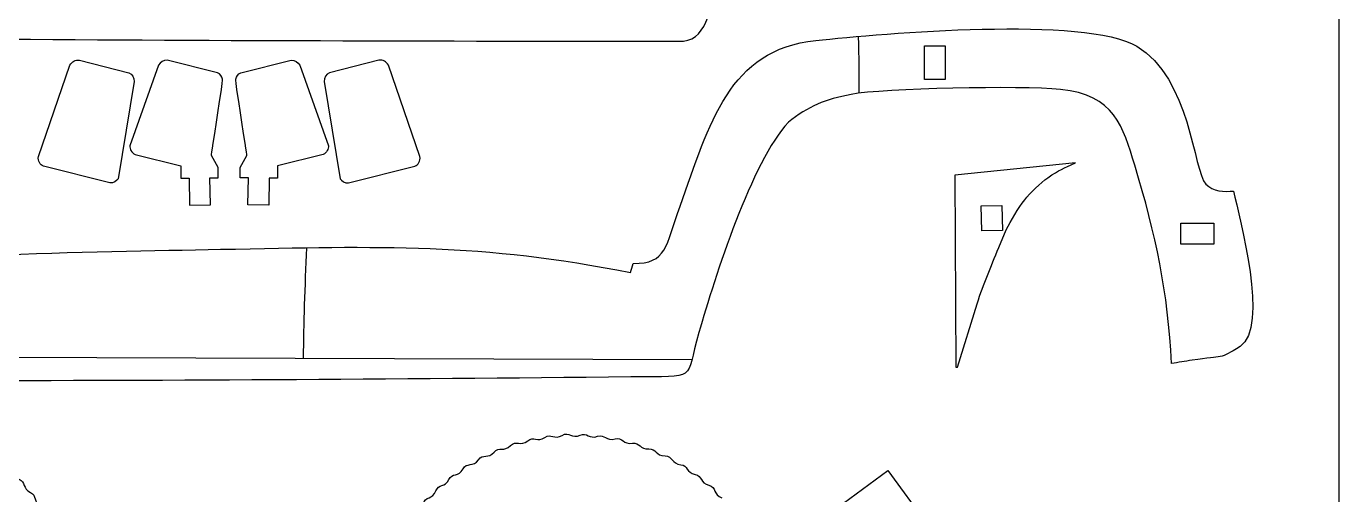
# Model space of a CAD drawing. Extents: x 75 to 655, y 14 to 894.
# Drawn here: x 197.7 to 365.4, y 572 to 631.8 of the extents above; entities that cross this region are included whole.
import ezdxf

# ---------------------------------------------------------------- set-up
doc = ezdxf.new("R2010")
doc.units = 0
doc.layers.get('0').update_dxf_attribs({"linetype": 'CONTINUOUS'})

msp = doc.modelspace()

# ---------------------------------------------------------------- linework, layer by layer
at = {"color": 5}
msp.add_line((365.374491, 884.077625), (365.374491, 464.077725), dxfattribs=at)
at = {"color": 3}
for p, q in [((204.511391, 627.489525), (210.800491, 625.906525)), ((222.122591, 625.902325), (215.698291, 627.509825)), ((225.101691, 625.902325), (231.525991, 627.509825)), ((242.712891, 627.489525), (236.423891, 625.906525)), ((199.253491, 615.192425), (203.270691, 626.851725)), ((214.593791, 626.847225), (210.933191, 616.575725)), ((232.630591, 626.847225), (236.291091, 616.575725)), ((247.970891, 615.192425), (243.953691, 626.851725)), ((211.463191, 624.802025), (209.414791, 612.367925)), ((235.761191, 624.802025), (237.809491, 612.367925)), ((211.595591, 615.471125), (217.423091, 613.993425)), ((235.628791, 615.471125), (229.801291, 613.993425)), ((208.369191, 611.830625), (199.891191, 613.951625)), ((217.423091, 613.993425), (217.447691, 612.423025)), ((222.185791, 613.811325), (221.360591, 615.340925)), ((222.217691, 612.490825), (222.185791, 613.811325)), ((225.006591, 612.490825), (225.038591, 613.811325)), ((225.038591, 613.811325), (225.863791, 615.340925)), ((229.801291, 613.993425), (229.776691, 612.423025)), ((238.855191, 611.830625), (247.333091, 613.951625)), ((331.750491, 614.392325), (316.344291, 612.833225)), ((217.447691, 612.423025), (218.505191, 612.440325)), ((218.505191, 612.440325), (218.562791, 608.988625)), ((221.159791, 612.461725), (222.217691, 612.490825)), ((221.206791, 609.032525), (221.159791, 612.461725)), ((226.064491, 612.461725), (225.006591, 612.490825)), ((226.017591, 609.032525), (226.064491, 612.461725)), ((228.719091, 612.440325), (228.661591, 608.988625)), ((229.776691, 612.423025), (228.719091, 612.440325)), ((316.344291, 612.833225), (316.443991, 588.284725)), ((218.562791, 608.988625), (221.206791, 609.032525)), ((228.661591, 608.988625), (226.017591, 609.032525)), ((321.950091, 603.586625), (322.898691, 605.845225)), ((316.650691, 588.285325), (319.157491, 596.378625)), ((316.443991, 588.284725), (316.650691, 588.285325)), ((298.881991, 568.540825), (307.774491, 575.117725)), ((307.774491, 575.117725), (313.161491, 567.766525))]:
    msp.add_line(p, q, dxfattribs=at)
at = {"color": 7}
for p, q in [((319.704691, 608.881725), (322.350191, 608.934425)), ((319.767591, 605.706925), (319.704691, 608.881725)), ((322.350191, 608.934425), (322.412991, 605.759725)), ((322.412991, 605.759725), (319.767591, 605.706925))]:
    msp.add_line(p, q, dxfattribs=at)
at = {"color": 1}
msp.add_line((154.168691, 589.698625), (282.753491, 589.296425), dxfattribs=at)
at = {"color": 3}
for points in [[(281.674191, 629.953025), (284.804891, 630.138425), (285.332391, 635.140725), (285.917991, 637.741525)], [(298.545591, 630.020125), (307.165491, 630.935625), (333.017791, 633.182325), (339.573891, 629.294925)], [(164.071991, 630.482825), (194.405591, 630.121725), (224.871191, 630.004425), (255.203891, 629.954225)], [(255.203891, 629.954225), (264.027291, 629.953825), (272.850891, 629.953425), (281.674191, 629.953025)], [(281.216991, 608.852025), (284.990291, 619.436825), (287.455291, 628.842325), (298.545591, 630.020125)], [(339.573891, 629.294925), (346.390591, 625.253125), (346.815691, 613.382925), (348.387891, 611.681025)], [(203.270691, 626.851725), (203.520591, 627.366725), (203.947391, 627.573425), (204.511391, 627.489525)], [(215.698291, 627.509825), (215.222791, 627.548425), (214.788191, 627.276825), (214.593791, 626.847225)], [(231.525991, 627.509825), (232.001591, 627.548425), (232.436191, 627.276825), (232.630591, 626.847225)], [(243.953691, 626.851725), (243.703791, 627.366725), (243.276991, 627.573425), (242.712891, 627.489525)], [(210.800491, 625.906525), (211.225191, 625.738725), (211.511291, 625.255125), (211.463191, 624.802025)], [(222.780291, 625.074025), (222.704191, 625.425025), (222.464391, 625.767225), (222.122591, 625.902325)], [(224.444091, 625.074025), (224.520191, 625.425025), (224.759991, 625.767225), (225.101691, 625.902325)], [(236.423891, 625.906525), (235.999091, 625.738725), (235.712991, 625.255125), (235.761191, 624.802025)], [(221.360591, 615.340925), (221.327591, 615.528325), (222.841691, 624.788925), (222.780291, 625.074025)], [(225.863791, 615.340925), (225.896791, 615.528325), (224.382591, 624.788925), (224.444091, 625.074025)], [(329.808391, 623.776425), (324.823091, 624.267225), (307.118191, 623.909925), (303.077991, 623.133125)], [(303.077991, 623.133125), (299.786791, 622.500325), (297.555691, 621.622325), (295.054391, 619.567425)], [(339.307291, 614.098225), (337.831491, 618.980925), (336.730691, 623.094825), (329.808391, 623.776425)], [(295.054391, 619.567425), (290.407491, 614.635725), (285.637191, 599.748125), (283.611991, 592.722225)], [(210.933191, 616.575725), (210.860891, 616.210325), (211.150091, 615.664825), (211.595591, 615.471125)], [(236.291091, 616.575725), (236.363391, 616.210325), (236.074291, 615.664825), (235.628791, 615.471125)], [(199.891191, 613.951625), (199.466291, 614.135725), (199.131991, 614.655525), (199.253491, 615.192425)], [(247.333091, 613.951625), (247.758091, 614.135725), (248.092391, 614.655525), (247.970891, 615.192425)], [(328.198491, 612.496625), (329.719291, 613.526525), (330.140191, 613.671725), (331.750491, 614.392325)], [(344.006691, 588.755125), (343.570891, 597.906225), (342.006991, 605.166025), (339.307291, 614.098225)], [(209.414791, 612.367925), (209.299991, 612.097025), (208.808991, 611.780025), (208.369191, 611.830625)], [(237.809491, 612.367925), (237.924291, 612.097025), (238.415391, 611.780025), (238.855191, 611.830625)], [(325.247991, 609.647625), (325.966791, 610.547225), (327.267891, 611.818225), (328.198491, 612.496625)], [(348.387891, 611.681025), (349.310491, 610.682425), (350.758991, 610.717925), (351.939491, 610.775225)], [(351.939491, 610.775225), (352.711291, 607.382225), (356.488691, 593.292825), (352.774691, 590.944525)], [(275.237391, 601.540025), (279.514991, 601.544725), (279.362491, 603.649825), (281.216991, 608.852025)], [(322.898691, 605.845225), (323.435391, 606.961725), (324.475391, 608.680625), (325.247991, 609.647625)], [(345.201391, 606.668625), (346.611091, 606.668625), (348.021091, 606.668625), (349.430891, 606.668625)], [(345.201391, 604.025125), (345.201391, 604.906325), (345.201391, 605.787425), (345.201391, 606.668625)], [(349.430891, 606.668625), (349.430891, 605.787425), (349.430891, 604.906325), (349.430891, 604.025125)], [(222.504191, 603.350225), (243.158691, 603.759425), (255.875891, 604.165025), (274.884091, 600.380725)], [(349.430891, 604.025125), (348.021091, 604.025125), (346.611091, 604.025125), (345.201391, 604.025125)], [(163.474591, 599.141425), (180.160991, 602.896025), (205.941591, 603.022125), (222.504191, 603.350225)], [(319.157491, 596.378625), (320.077491, 599.077725), (320.840891, 600.975525), (321.950091, 603.586625)], [(274.884091, 600.380725), (275.001891, 600.767125), (275.119691, 601.153525), (275.237391, 601.540025)], [(283.611991, 592.722225), (281.777691, 586.358525), (283.745091, 587.168125), (274.913491, 587.057725)], [(352.774691, 590.944525), (350.030591, 589.209425), (350.815691, 589.823925), (346.629091, 589.185125)], [(346.629091, 589.185125), (345.755091, 589.041725), (344.880791, 588.898425), (344.006691, 588.755125)], [(274.913491, 587.057725), (244.579891, 586.696625), (214.114191, 586.579325), (183.781591, 586.529125)], [(259.554791, 578.279625), (260.243691, 579.002825), (260.839291, 578.129025), (261.770591, 578.901925)], [(261.770591, 578.901925), (262.496191, 579.504025), (262.986791, 578.668125), (263.942991, 579.329725)], [(263.942991, 579.329725), (264.724291, 579.870525), (265.160891, 578.970525), (266.176691, 579.589125)], [(266.176691, 579.589125), (267.029191, 580.108425), (267.376991, 579.109925), (268.477091, 579.615825)], [(268.477091, 579.615825), (269.331091, 580.008625), (269.596591, 579.075625), (270.685591, 579.466725)], [(270.685591, 579.466725), (271.580091, 579.788025), (271.770991, 578.805625), (272.911891, 579.139525)], [(272.911891, 579.139525), (273.869791, 579.419925), (273.948291, 578.366525), (275.140291, 578.569925)], [(275.140291, 578.569925), (276.072991, 578.729025), (276.074191, 577.756625), (277.234791, 577.853825)], [(255.477291, 576.477225), (256.023391, 577.245225), (256.711391, 576.565125), (257.464191, 577.451625)], [(257.464191, 577.451625), (258.080391, 578.177325), (258.734091, 577.418225), (259.554791, 578.279625)], [(277.234791, 577.853825), (278.181491, 577.933225), (278.113991, 576.934925), (279.300691, 576.961925)], [(279.300691, 576.961925), (280.298991, 576.984725), (280.101091, 575.948025), (281.306291, 575.835325)], [(251.692491, 573.958825), (252.098491, 574.821425), (252.928391, 574.256925), (253.497991, 575.301725)], [(253.497991, 575.301725), (253.975291, 576.177125), (254.775591, 575.490625), (255.477291, 576.477225)], [(281.306291, 575.835325), (282.247391, 575.747325), (281.997291, 574.808225), (283.142991, 574.601525)], [(196.763791, 573.974125), (197.651491, 573.645725), (197.165291, 572.803725), (198.219291, 572.307225)], [(250.025591, 572.503225), (250.353991, 573.390925), (251.196891, 572.906025), (251.692491, 573.958825)], [(283.142991, 574.601525), (284.081691, 574.432125), (283.749991, 573.485825), (284.907191, 573.205225)], [(198.219291, 572.307225), (199.081791, 571.901025), (198.517191, 571.071525), (199.562191, 570.501625)], [(248.417691, 570.857125), (248.652591, 571.827625), (249.606091, 571.368825), (250.025591, 572.503225)], [(284.907191, 573.205225), (285.878491, 572.969825), (285.418091, 572.017525), (286.553291, 571.597725)]]:
    msp.add_open_spline(points, degree=3, dxfattribs=at)
at = {"color": 1}
for points in [[(303.980391, 630.542025), (304.058891, 627.921425), (304.058991, 625.486325), (304.058991, 623.276825)], [(233.502191, 603.554225), (233.261991, 598.538025), (233.117191, 593.837225), (233.067791, 589.451925)]]:
    msp.add_open_spline(points, degree=3, dxfattribs=at)
at = {"color": 7}
for points in [[(312.451091, 625.019125), (312.451091, 626.452525), (312.451091, 627.885925), (312.451091, 629.319325)], [(312.451091, 629.319325), (313.332391, 629.319325), (314.213491, 629.319325), (315.094691, 629.319325)], [(315.094691, 629.319325), (315.094691, 627.885925), (315.094691, 626.452525), (315.094691, 625.019125)], [(315.094691, 625.019125), (314.213491, 625.019125), (313.332391, 625.019125), (312.451091, 625.019125)]]:
    msp.add_open_spline(points, degree=3, dxfattribs=at)

doc.saveas('drawing.dxf')
